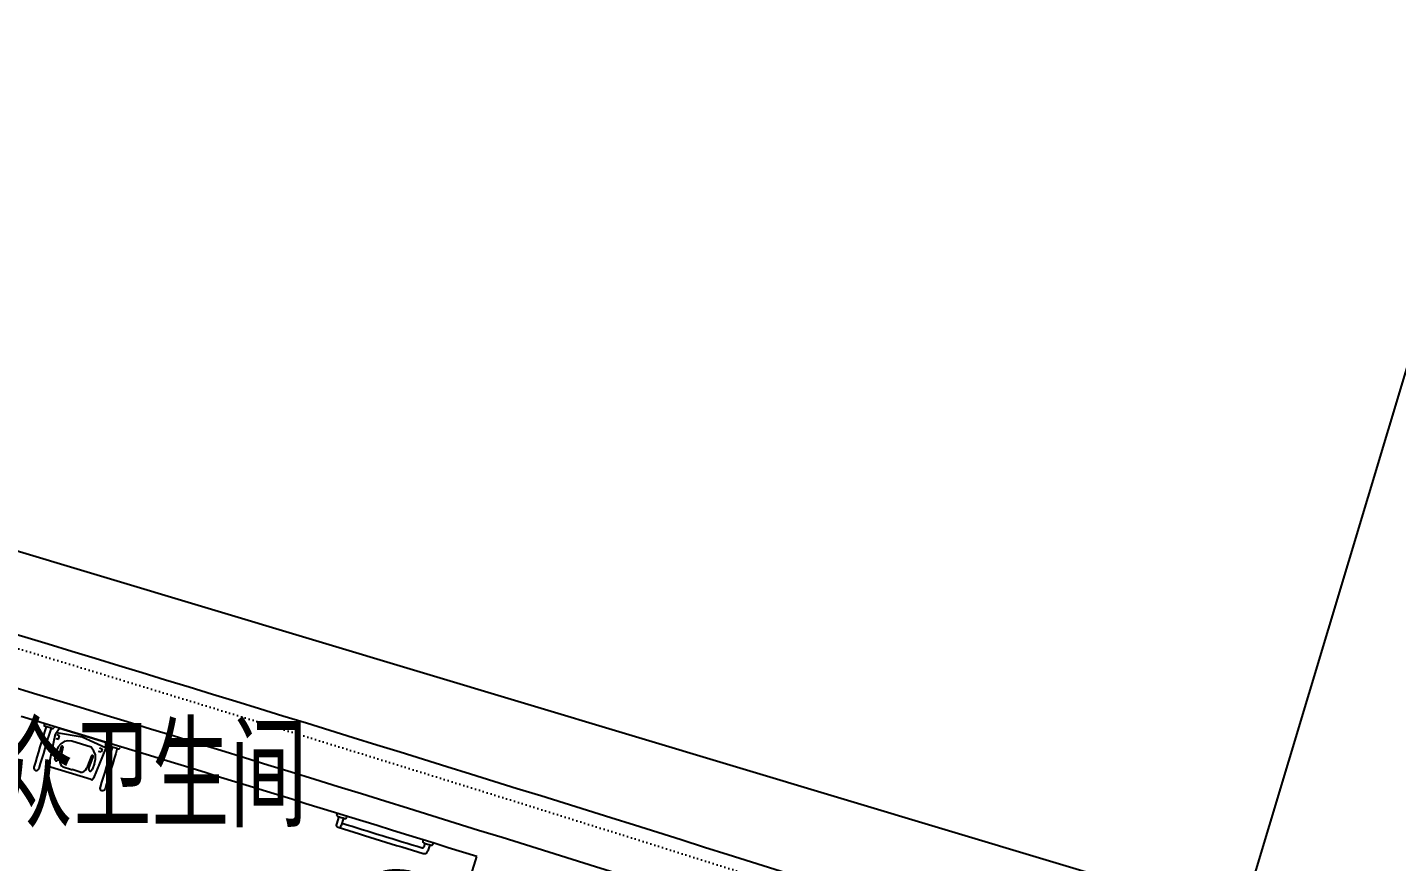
# Model space of a CAD drawing. Extents: x 23317406 to 24383751, y 42324270 to 43451021.
# Drawn here: x 24011418 to 24022097, y 43156304 to 43162812 of the extents above; entities that cross this region are included whole.
import ezdxf

# ---------------------------------------------------------------- set-up
doc = ezdxf.new("R2010")
doc.units = 0
doc.header["$MEASUREMENT"] = 0
doc.linetypes.add('T-BW-SF$0$DOT2', pattern=[3.175, 0, -3.175])
doc.layers.get('0').update_dxf_attribs({"linetype": 'CONTINUOUS'})
for name, color, linetype in [('场地', 5, 'CONTINUOUS'), ('墙', 7, 'CONTINUOUS'), ('柱填充', 8, 'CONTINUOUS'), ('汉字', 7, 'CONTINUOUS'), ('辅助件', 9, 'CONTINUOUS')]:
    doc.layers.add(name, color=color, linetype=linetype)
doc.styles.add('KSHZ', font='ROMANS.shx', dxfattribs={"height": 800, "bigfont": 'dfhz.shx'})

# ---------------------------------------------------------------- blocks, each defined once
blk = doc.blocks.new('A$C3C4F7BE9')
at = {"layer": '场地'}
for p, q in [((22544, 0), (30670, 40187)), ((0, 4559), (22543, 0))]:
    blk.add_line(p, q, dxfattribs=at)
blk = doc.blocks.new('WC-3')
for points in [[(382, 218, 0.033558), (397, 269, 0.056391), (412, 405, 0.056391), (397, 541, 0.070142), (358, 644, 0.106098), (290, 721, 0.162033), (225, 743, 0.162033), (161, 721, 0.106098), (93, 644, 0.070142), (54, 541, 0.056391), (38, 405, 0.056391), (54, 269, 0.033558), (69, 218)], [(55, 405, -0.056391), (70, 537, -0.070142), (108, 636, -0.106098), (170, 708, -0.162033), (225, 726, -0.162033), (280, 708, -0.106098), (343, 636, -0.070142), (381, 537, -0.056391), (396, 405, -0.056391), (381, 273, -0.027675), (369, 232), (81, 232, -0.027675), (70, 273, -0.056391)], [(-20, 24, 0.477064), (0, 0), (463, 0, 0.477064), (473, 12), (431, 207, 0.354037), (426, 211), (24, 211, 0.354037), (19, 207)]]:
    blk.add_lwpolyline(points, format="xyb", close=True)

msp = doc.modelspace()

# ---------------------------------------------------------------- linework, layer by layer
at = {"layer": '墙'}
msp.add_line((24014327.12346, 43154434.25689), (24014922.13807, 43156343.696), dxfattribs=at)
at = {"layer": '墙', "ltscale": 5000}
for start, end in [(67.1172342395, 67.1172342395), (66.2587266313, 66.2587266313), (64.4772342395, 64.4772342395), (64.9387266313, 64.9387266313)]:
    msp.add_arc((23850578.58196, 42857442.58139), 533172.67138, start, end, dxfattribs=at)
at = {"layer": '墙'}
for centre, radius, start, end in [((23850634.74669, 42857737.27781), 530172.67138, 79.4743453394, 79.4743453394), ((23850639.30178, 42857736.37231), 530172.67138, 78.1227654233, 78.1227654233), ((23850644.55659, 42857735.23786), 530172.67138, 77.5606287088, 77.5606287088), ((23850649.0789, 42857734.18074), 530172.67138, 76.2090487927, 76.2090487927), ((23850578.58196, 42628618.81785), 553322.67138, 71.9938866954, 73.2620759435), ((23850578.58196, 42628618.81785), 552922.67138, 71.9938866954, 73.2620759435)]:
    msp.add_arc(centre, radius, start, end, dxfattribs=at)
at = {"layer": '墙', "ltscale": 300}
msp.add_arc((23850578.58196, 42628618.81785), 552722.67138, 72.7024188423, 73.0877613428, dxfattribs=at)
at = {"layer": '柱填充', "linetype": 'T-BW-SF$0$DOT2', "ltscale": 10}
msp.add_arc((23850578.58196, 42628618.81785), 553222.67138, 71.9938866954, 73.2620759435, dxfattribs=at)
at = {"layer": '辅助件'}
for p, q in [((24011612.20697, 43157342.38186), (24011554.80353, 43157359.84166)), ((24011638.39866, 43157302.49646), (24011668.3625, 43157346.2063)), ((24011668.3625, 43157346.2063), (24012026.91517, 43157237.14912)), ((24011588.46187, 43157061.70986), (24011638.39866, 43157302.49646)), ((24011640.29936, 43157265.6017), (24011659.963, 43157259.62082)), ((24011646.04562, 43157311.67144), (24011844.51583, 43157277.89216)), ((24011668.04802, 43157286.20234), (24011648.38438, 43157292.18323)), ((24011659.963, 43157259.62082), (24011668.04802, 43157286.20234)), ((24011844.51583, 43157277.89216), (24012028.08755, 43157195.20357)), ((24012026.91517, 43157237.14912), (24012027.46644, 43157184.15782)), ((24012067.73624, 43157224.71637), (24012064.83844, 43157215.28204)), ((24011642.27581, 43157160.46226), (24011631.46182, 43157112.12886)), ((24011658.55124, 43157103.87148), (24011680.34814, 43157197.14235)), ((24011695.56143, 43157196.15308), (24011673.23211, 43157098.59544)), ((24011917.28656, 43157128.71329), (24011881.51344, 43157035.24471)), ((24011896.64572, 43157031.45279), (24011930.47418, 43157121.06415)), ((24012027.46644, 43157184.15782), (24011934.87436, 43156956.34522)), ((24011992.22895, 43157158.559), (24011972.56531, 43157164.53988)), ((24011980.65033, 43157191.1214), (24012000.31397, 43157185.14052)), ((24012000.31397, 43157185.14052), (24011992.22895, 43157158.559)), ((24012144.20966, 43157201.22562), (24012141.30971, 43157191.78427)), ((24011914.50913, 43156943.83199), (24011598.41063, 43157039.97634)), ((24011697.82559, 43157042.98515), (24011761.25116, 43157023.69366)), ((24011761.25116, 43157023.69366), (24011766.6953, 43157022.03777)), ((24011830.12087, 43157002.74629), (24011766.6953, 43157022.03777)), ((24011941.67493, 43157069.39719), (24011923.7451, 43157023.22814)), ((24013833.08473, 43156680.56905), (24013830.17243, 43156671.22478)), ((24013846.29377, 43156655.73544), (24013828.16047, 43156597.45601)), ((24013884.49344, 43156643.87008), (24013866.34871, 43156585.554)), ((24013909.46122, 43156656.76503), (24013906.56606, 43156647.47575)), ((24014505.06539, 43156472.16662), (24014502.1996, 43156462.86824)), ((24014487.47219, 43156415.08367), (24014487.4668, 43156415.06617)), ((24014518.36413, 43156447.41156), (24014509.52763, 43156418.74061)), ((24014556.57848, 43156435.59355), (24014541.85747, 43156387.82973)), ((24014581.51671, 43156448.604), (24014578.63394, 43156439.25058))]:
    msp.add_line(p, q, dxfattribs=at)
for points in [[(24011734.08769, 43157245.95837), (24011705.69501, 43157240.91956), (24011679.14991, 43157224.49858), (24011657.65414, 43157198.67604), (24011643.80038, 43157166.56653), (24011642.27581, 43157160.46226)], [(24011914.59274, 43157197.34677), (24011764.10804, 43157243.69134), (24011734.08769, 43157245.95837)], [(24011631.46182, 43157112.12886), (24011630.66575, 43157105.99392), (24011631.62179, 43157100.17451), (24011634.21462, 43157095.37253), (24011638.13151, 43157092.16716), (24011642.90003, 43157090.94502), (24011647.94502, 43157091.85352), (24011652.65798, 43157094.78308), (24011656.47047, 43157099.38036), (24011658.55124, 43157103.87148)], [(24011695.56143, 43157196.15308), (24011695.32082, 43157199.35798), (24011694.17457, 43157202.12255), (24011692.26094, 43157204.11334), (24011689.81074, 43157205.09022), (24011687.11949, 43157204.93537), (24011684.51181, 43157203.66747), (24011682.30222, 43157201.43945), (24011680.75723, 43157198.52003), (24011680.34814, 43157197.14235)], [(24011941.67493, 43157069.39719), (24011949.75686, 43157103.51438), (24011948.04125, 43157137.41078), (24011936.73504, 43157166.998), (24011914.59274, 43157197.34677), (24011914.59274, 43157197.34677)], [(24011930.47418, 43157121.06415), (24011931.21195, 43157124.31537), (24011931.01653, 43157127.53195), (24011929.91149, 43157130.32592), (24011928.03012, 43157132.36029), (24011925.59934, 43157133.38968), (24011922.91235, 43157133.28993), (24011920.29322, 43157132.07308), (24011918.05786, 43157129.8859), (24011917.28656, 43157128.71329)], [(24011588.46187, 43157061.70986), (24011588.01609, 43157054.81244), (24011589.53356, 43157048.45829), (24011592.83125, 43157043.4138), (24011597.51142, 43157040.28743), (24011598.41063, 43157039.97634)], [(24011673.23211, 43157098.59544), (24011671.75144, 43157081.33358), (24011675.18948, 43157065.27813), (24011683.13157, 43157052.36561), (24011694.61977, 43157044.15346), (24011697.82559, 43157042.98515)], [(24011830.12087, 43157002.74629), (24011844.05375, 43157001.69413), (24011858.07991, 43157006.60066), (24011870.5076, 43157016.8741), (24011879.83784, 43157031.2753), (24011881.51344, 43157035.24471)], [(24011896.64572, 43157031.45279), (24011895.8544, 43157025.31771), (24011896.81516, 43157019.50016), (24011899.41211, 43157014.70182), (24011903.33203, 43157011.50144), (24011908.10212, 43157010.28503), (24011913.14703, 43157011.19931), (24011917.85828, 43157014.13401), (24011921.66761, 43157018.73515), (24011923.7451, 43157023.22814)], [(24011914.50913, 43156943.83199), (24011920.08228, 43156943.41113), (24011925.69275, 43156945.37374), (24011930.66382, 43156949.48312), (24011934.39592, 43156955.2436), (24011934.87436, 43156956.34522)]]:
    msp.add_lwpolyline(points, dxfattribs=at)
for centre, radius, start, end in [((24530586.37349, 42999616.91513), 542462.67138, 163.0950404443, 163.1298955802), ((24530586.37349, 42999616.91513), 542422.67138, 163.095041379, 163.1298990852), ((24011557.71349, 43157369.4089), 10, 163.093984014, 253.082365851), ((24530586.37349, 42999616.91513), 542482.67138, 163.0929443929, 163.0939840141), ((24011615.11694, 43157351.9491), 10, 253.082365851, 343.093985299), ((24530586.37349, 42999616.91513), 542402.67138, 163.0929443929, 163.0939852992), ((24012074.39767, 43157212.34587), 10, 162.925391235, 252.913797974), ((24531103.0045, 42999459.77693), 542462.67138, 163.0950404443, 163.1298955802), ((24531103.0045, 42999459.77693), 542422.67138, 163.095041379, 163.1298990852), ((24171211.57007, 43674939.4082), 541642.67138, 252.9137979738, 252.9201449817), ((24012131.75048, 43157194.72044), 10, 252.920144981, 342.925391235), ((24011487.64907, 43157035.35763), 20, 163.12989558, 343.12989558), ((24012004.28008, 43156878.21943), 20, 163.12989558, 343.12989558), ((24013847.25459, 43156591.50501), 20, 162.689471132, 342.689471112), ((24013839.71949, 43156668.24928), 10, 162.689471112, 252.741305016), ((24174534.82195, 43673913.87251), 541642.67138, 252.7413050159, 252.7476520266), ((24038756.32589, 43236210.48357), 83444.47826, 252.6275559817, 253.1039424098), ((24036364.66928, 43228469.51732), 75302.46315, 252.6208416699, 253.1182406795), ((24013897.019, 43156650.45125), 10, 252.747652026, 342.689471112), ((24014499.97121, 43156421.68594), 10, 252.818014944, 342.870482352), ((24014511.75601, 43156459.92292), 10, 162.870482352, 252.812301438), ((24014513.18823, 43156396.66571), 30, 252.819547868, 342.870482352), ((24174565.80519, 43673904.26973), 541642.67138, 252.8123014376, 252.8186484483), ((24014569.07753, 43156442.19591), 10, 252.818648448, 342.870482352)]:
    msp.add_arc(centre, radius, start, end, dxfattribs=at)

# ---------------------------------------------------------------- block references
at = {"layer": '场地', "rotation": 354.7199999999434}
msp.add_blockref('A$C3C4F7BE9', (23998439.07979, 43157936.64399), dxfattribs=at)
at = {"layer": '辅助件', "xscale": -1, "rotation": 73.21498206389946}
msp.add_blockref('WC-3', (24014855.49966, 43156135.55749), dxfattribs=at)

# ---------------------------------------------------------------- texts
at = {"layer": '汉字', "style": 'KSHZ', "width": 0.8}
msp.add_text('公众卫生间', height=800, dxfattribs=at).set_placement((24010561.74259, 43156570.73473))

doc.saveas('drawing.dxf')
